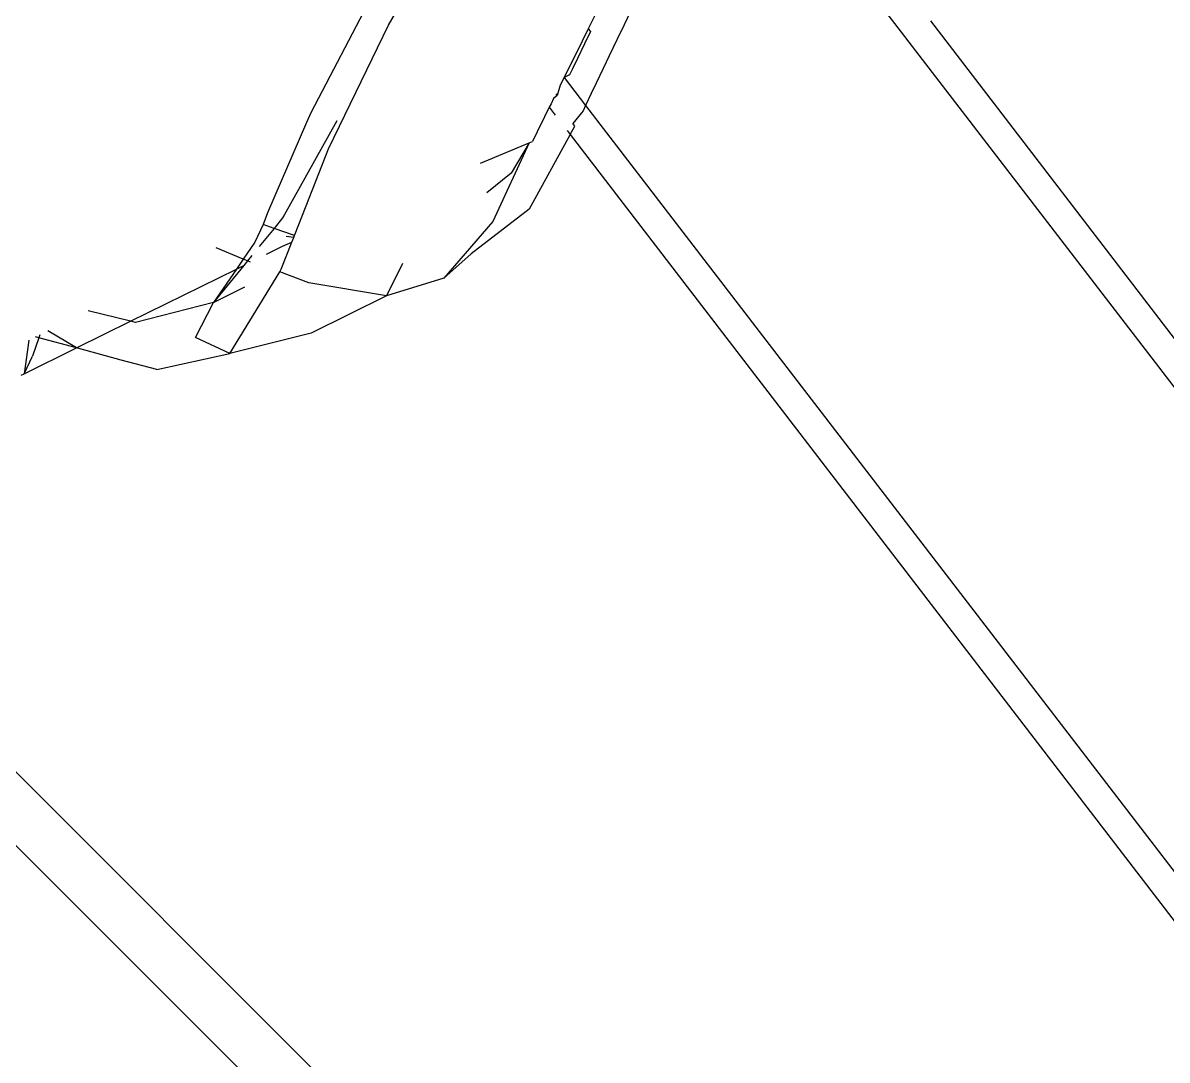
# Model space of a CAD drawing. Header units: inches. Extents: x 3324238 to 135265466, y -1036581 to 20094598.
# Drawn here: x 3354730.835 to 3354731.493, y -519082.917 to -519082.321 of the extents above; entities that cross this region are included whole.
import ezdxf

# ---------------------------------------------------------------- set-up
doc = ezdxf.new("R2010")
doc.units = ezdxf.units.IN
doc.header["$MEASUREMENT"] = 0
doc.layers.add('FURNITURE', color=32, linetype='Continuous', lineweight=13)

msp = doc.modelspace()

# ---------------------------------------------------------------- linework, layer by layer
for p, q in [((3354731.04564, -519082.32192, 0.00267), (3354731.06736, -519082.28373, 0.00267)), ((3354731.31896, -519082.2983, 0.00267), (3354732.63609, -519084.01438, 0.00267)), ((3354731.03796, -519082.30122, 0.00267), (3354731.00088, -519082.3724, 0.00267)), ((3354731.18586, -519082.31126, 0.00267), (3354731.18089, -519082.32173, 0.00267)), ((3354731.1651, -519082.31445, 0.00267), (3354731.16038, -519082.32396, 0.00267)), ((3354731.3569, -519082.31951, 0.00267), (3354732.62614, -519083.97459, 0.00267)), ((3354731.01106, -519082.39308, 0.00267), (3354731.04564, -519082.32192, 0.00267)), ((3354731.16038, -519082.32396, 0.00267), (3354731.15685, -519082.33107, 0.00267)), ((3354731.16157, -519082.32551, 0.00267), (3354731.1581, -519082.33271, 0.00267)), ((3354731.16038, -519082.32396, 0.00267), (3354731.16157, -519082.32551, 0.00267)), ((3354731.18089, -519082.32173, 0.00267), (3354731.17695, -519082.33001, 0.00267)), ((3354731.15685, -519082.33107, 0.00267), (3354731.15273, -519082.33938, 0.00267)), ((3354731.1581, -519082.33271, 0.00267), (3354731.15407, -519082.34111, 0.00267)), ((3354731.17695, -519082.33001, 0.00267), (3354731.17239, -519082.33961, 0.00267)), ((3354731.15273, -519082.33938, 0.00267), (3354731.14983, -519082.34524, 0.00267)), ((3354731.17239, -519082.33961, 0.00267), (3354731.16893, -519082.34691, 0.00267)), ((3354731.14983, -519082.34524, 0.00267), (3354731.14646, -519082.35203, 0.00267)), ((3354731.15407, -519082.34111, 0.00267), (3354731.15121, -519082.34705, 0.00267)), ((3354731.14646, -519082.35203, 0.00267), (3354731.14429, -519082.3564, 0.00267)), ((3354731.14958, -519082.35043, 0.00267), (3354731.14646, -519082.35203, 0.00267)), ((3354731.14646, -519082.35203, 0.00267), (3354731.15883, -519082.36815, 0.00267)), ((3354731.15121, -519082.34705, 0.00267), (3354731.14958, -519082.35043, 0.00267)), ((3354731.16893, -519082.34691, 0.00267), (3354731.16494, -519082.35529, 0.00267)), ((3354731.14429, -519082.3564, 0.00267), (3354731.14251, -519082.36236, 0.00267)), ((3354731.16494, -519082.35529, 0.00267), (3354731.16209, -519082.3613, 0.00267)), ((3354731.14046, -519082.36413, 0.00267), (3354731.13893, -519082.36722, 0.00267)), ((3354731.14251, -519082.36236, 0.00267), (3354731.14046, -519082.36413, 0.00267)), ((3354731.1418, -519082.36143, 0.00267), (3354731.14251, -519082.36236, 0.00267)), ((3354731.16209, -519082.3613, 0.00267), (3354731.15883, -519082.36815, 0.00267)), ((3354731.00088, -519082.3724, 0.00267), (3354730.99849, -519082.37793, 0.00267)), ((3354731.13796, -519082.36917, 0.00267), (3354731.13529, -519082.37456, 0.00267)), ((3354731.13848, -519082.36813, 0.00267), (3354731.13796, -519082.36917, 0.00267)), ((3354731.13796, -519082.36917, 0.00267), (3354731.14139, -519082.37365, 0.00267)), ((3354731.13893, -519082.36722, 0.00267), (3354731.13848, -519082.36813, 0.00267)), ((3354731.15648, -519082.37233, 0.00267), (3354731.15322, -519082.37632, 0.00267)), ((3354731.15736, -519082.37125, 0.00267), (3354731.15648, -519082.37233, 0.00267)), ((3354731.15883, -519082.36815, 0.00267), (3354731.15736, -519082.37125, 0.00267)), ((3354731.15883, -519082.36815, 0.00267), (3354732.47245, -519084.07966, 0.00267)), ((3354730.99849, -519082.37793, 0.00267), (3354730.97602, -519082.4299, 0.00267)), ((3354731.01581, -519082.37687, 0.00267), (3354730.98559, -519082.43115, 0.00267)), ((3354731.13529, -519082.37456, 0.00267), (3354731.13094, -519082.38333, 0.00267)), ((3354731.15322, -519082.37632, 0.00267), (3354731.15145, -519082.37848, 0.00267)), ((3354731.15259, -519082.37997, 0.00267), (3354731.15145, -519082.37848, 0.00267)), ((3354731.14995, -519082.3848, 0.00267), (3354731.12647, -519082.42779, 0.00267)), ((3354731.13094, -519082.38333, 0.00267), (3354731.12822, -519082.38883, 0.00267)), ((3354731.14818, -519082.38249, 0.00267), (3354731.14995, -519082.3848, 0.00267)), ((3354731.14995, -519082.3848, 0.00267), (3354731.15259, -519082.37997, 0.00267)), ((3354731.14995, -519082.3848, 0.00267), (3354732.45445, -519084.0845, 0.00267)), ((3354731.0984, -519082.40133, 0.00267), (3354731.12636, -519082.38961, 0.00267)), ((3354731.12636, -519082.38961, 0.00267), (3354731.10545, -519082.43479, 0.00267)), ((3354731.12636, -519082.38961, 0.00267), (3354731.11609, -519082.40695, 0.00267)), ((3354731.12636, -519082.38961, 0.00267), (3354731.12822, -519082.38883, 0.00267)), ((3354730.99821, -519082.42586, 0.00267), (3354731.01106, -519082.39308, 0.00267)), ((3354731.11609, -519082.40695, 0.00267), (3354731.10197, -519082.41825, 0.00267)), ((3354730.97602, -519082.4299, 0.00267), (3354730.97348, -519082.43657, 0.00267)), ((3354730.98559, -519082.43115, 0.00267), (3354730.98468, -519082.43279, 0.00267)), ((3354730.99154, -519082.44287, 0.00267), (3354730.99821, -519082.42586, 0.00267)), ((3354731.12647, -519082.42779, 0.00267), (3354731.09301, -519082.45349, 0.00267)), ((3354730.97348, -519082.43657, 0.00267), (3354730.96879, -519082.44664, 0.00267)), ((3354730.97979, -519082.43877, 0.00267), (3354730.97348, -519082.43657, 0.00267)), ((3354730.98468, -519082.43279, 0.00267), (3354730.97979, -519082.43877, 0.00267)), ((3354731.10545, -519082.43479, 0.00267), (3354731.07744, -519082.46745, 0.00267)), ((3354730.97979, -519082.43877, 0.00267), (3354730.97127, -519082.44919, 0.00267)), ((3354730.99154, -519082.44287, 0.00267), (3354730.97979, -519082.43877, 0.00267)), ((3354730.99112, -519082.44394, 0.00267), (3354730.98683, -519082.44351, 0.00267)), ((3354730.98999, -519082.4468, 0.00267), (3354730.99112, -519082.44394, 0.00267)), ((3354730.99112, -519082.44394, 0.00267), (3354730.99154, -519082.44287, 0.00267)), ((3354730.96207, -519082.45643, 0.00267), (3354730.94652, -519082.44989, 0.00267)), ((3354730.96879, -519082.44664, 0.00267), (3354730.96207, -519082.45643, 0.00267)), ((3354730.97553, -519082.45356, 0.00267), (3354730.98474, -519082.44901, 0.00267)), ((3354730.98396, -519082.4622, 0.00267), (3354730.98999, -519082.4468, 0.00267)), ((3354730.98474, -519082.44901, 0.00267), (3354730.98999, -519082.4468, 0.00267)), ((3354730.96207, -519082.45643, 0.00267), (3354730.95816, -519082.46214, 0.00267)), ((3354730.96451, -519082.45746, 0.00267), (3354730.96207, -519082.45643, 0.00267)), ((3354730.96451, -519082.45746, 0.00267), (3354730.9624, -519082.46004, 0.00267)), ((3354730.96706, -519082.45434, 0.00267), (3354730.96451, -519082.45746, 0.00267)), ((3354730.9662, -519082.45817, 0.00267), (3354730.96451, -519082.45746, 0.00267)), ((3354731.07744, -519082.46745, 0.00267), (3354731.09301, -519082.45349, 0.00267)), ((3354730.89737, -519082.49216, 0.00267), (3354730.95816, -519082.46214, 0.00267)), ((3354730.9624, -519082.46004, 0.00267), (3354730.945, -519082.48133, 0.00267)), ((3354730.95816, -519082.46214, 0.00267), (3354730.945, -519082.48133, 0.00267)), ((3354730.9544, -519082.51067, 0.00267), (3354730.98303, -519082.46373, 0.00267)), ((3354730.95816, -519082.46214, 0.00267), (3354730.9624, -519082.46004, 0.00267)), ((3354730.98303, -519082.46373, 0.00267), (3354730.98396, -519082.4622, 0.00267)), ((3354730.99985, -519082.47011, 0.00267), (3354730.98303, -519082.46373, 0.00267)), ((3354731.05355, -519082.45904, 0.00267), (3354731.04449, -519082.47755, 0.00267)), ((3354731.04449, -519082.47755, 0.00267), (3354730.99985, -519082.47011, 0.00267)), ((3354731.07744, -519082.46745, 0.00267), (3354731.04449, -519082.47755, 0.00267)), ((3354730.945, -519082.48133, 0.00267), (3354730.96301, -519082.47236, 0.00267)), ((3354731.04449, -519082.47755, 0.00267), (3354731.00108, -519082.499, 0.00267)), ((3354730.945, -519082.48133, 0.00267), (3354730.90021, -519082.49285, 0.00267)), ((3354730.93475, -519082.50152, 0.00267), (3354730.945, -519082.48133, 0.00267)), ((3354730.89737, -519082.49216, 0.00267), (3354730.87296, -519082.48622, 0.00267)), ((3354730.86619, -519082.50756, 0.00267), (3354730.89737, -519082.49216, 0.00267)), ((3354730.90021, -519082.49285, 0.00267), (3354730.89737, -519082.49216, 0.00267)), ((3354730.8388, -519082.50309, 0.00267), (3354730.83614, -519082.52241, 0.00267)), ((3354730.84466, -519082.50165, 0.00267), (3354730.84098, -519082.51225, 0.00267)), ((3354730.84466, -519082.50165, 0.00267), (3354730.84278, -519082.50113, 0.00267)), ((3354730.84526, -519082.4999, 0.00267), (3354730.84466, -519082.50165, 0.00267)), ((3354730.86619, -519082.50756, 0.00267), (3354730.84466, -519082.50165, 0.00267)), ((3354730.86619, -519082.50756, 0.00267), (3354730.84973, -519082.4977, 0.00267)), ((3354730.9544, -519082.51067, 0.00267), (3354730.93475, -519082.50152, 0.00267)), ((3354731.00108, -519082.499, 0.00267), (3354730.9544, -519082.51067, 0.00267)), ((3354730.83614, -519082.52241, 0.00267), (3354730.86619, -519082.50756, 0.00267)), ((3354730.89185, -519082.51461, 0.00267), (3354730.86619, -519082.50756, 0.00267)), ((3354730.91248, -519082.51985, 0.00267), (3354730.9544, -519082.51067, 0.00267)), ((3354730.83614, -519082.52241, 0.00267), (3354730.84098, -519082.51225, 0.00267)), ((3354730.91248, -519082.51985, 0.00267), (3354730.89185, -519082.51461, 0.00267)), ((3354730.83451, -519082.52321, 0.00267), (3354730.83614, -519082.52241, 0.00267)), ((3354732.30849, -519084.27058, 0.00267), (3354730.67133, -519082.63358, 0.00267)), ((3354732.31799, -519084.23783, 0.00267), (3354730.72005, -519082.64008, 0.00267))]:
    msp.add_line(p, q)
at = {"layer": 'FURNITURE', "lineweight": 30}
msp.add_arc((3354732.75313, -519086.61744, 0.00267), 12.0161, 2.966283, 177.033717, dxfattribs=at)

doc.saveas('drawing.dxf')
